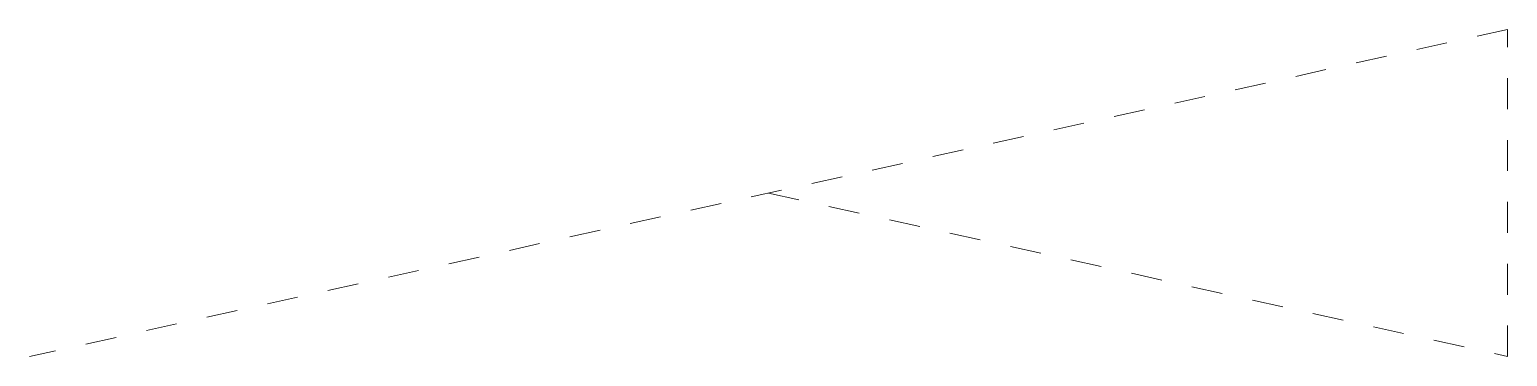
# Model space of a CAD drawing. Header units: metres. Extents: x -76 to 76, y -17 to 17.
import ezdxf

# ---------------------------------------------------------------- set-up
doc = ezdxf.new("R2010")
doc.units = ezdxf.units.M
doc.linetypes.add('Dash', pattern=[6.35, 3.175, -3.175])
doc.layers.add('A-DETL-GENF-HDLN', color=1, linetype='Dash', lineweight=18)

# ---------------------------------------------------------------- blocks, each defined once
blk = doc.blocks.new('28 afbreek kolom vierkant - 150mm-4423574-00_0 Basismaterialen')
at = {"layer": 'A-DETL-GENF-HDLN'}
for p, q in [((75.73, 16.79), (-75.73, -16.79)), ((75.73, -16.79), (75.73, 16.79)), ((0, 0), (75.73, -16.79))]:
    blk.add_line(p, q, dxfattribs=at)

msp = doc.modelspace()

# ---------------------------------------------------------------- block references
msp.add_blockref('28 afbreek kolom vierkant - 150mm-4423574-00_0 Basismaterialen', (0, 0))

doc.saveas('drawing.dxf')
